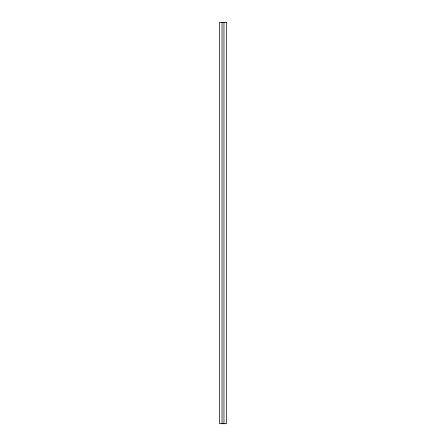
<?xml version="1.0" encoding="UTF-8"?>
<svg xmlns="http://www.w3.org/2000/svg" width="446" height="446" viewBox="0 0 446 446"><rect width="100%" height="100%" fill="white"/><g stroke="black" fill="none" stroke-linecap="round" stroke-linejoin="round"><path stroke-width="0.67" d="M223.964 22.3L223.964 423.7M222.036 22.3L222.036 423.7M226.54 22.3L219.46 22.3L219.46 423.7L226.54 423.7L226.54 22.3"/></g></svg>
